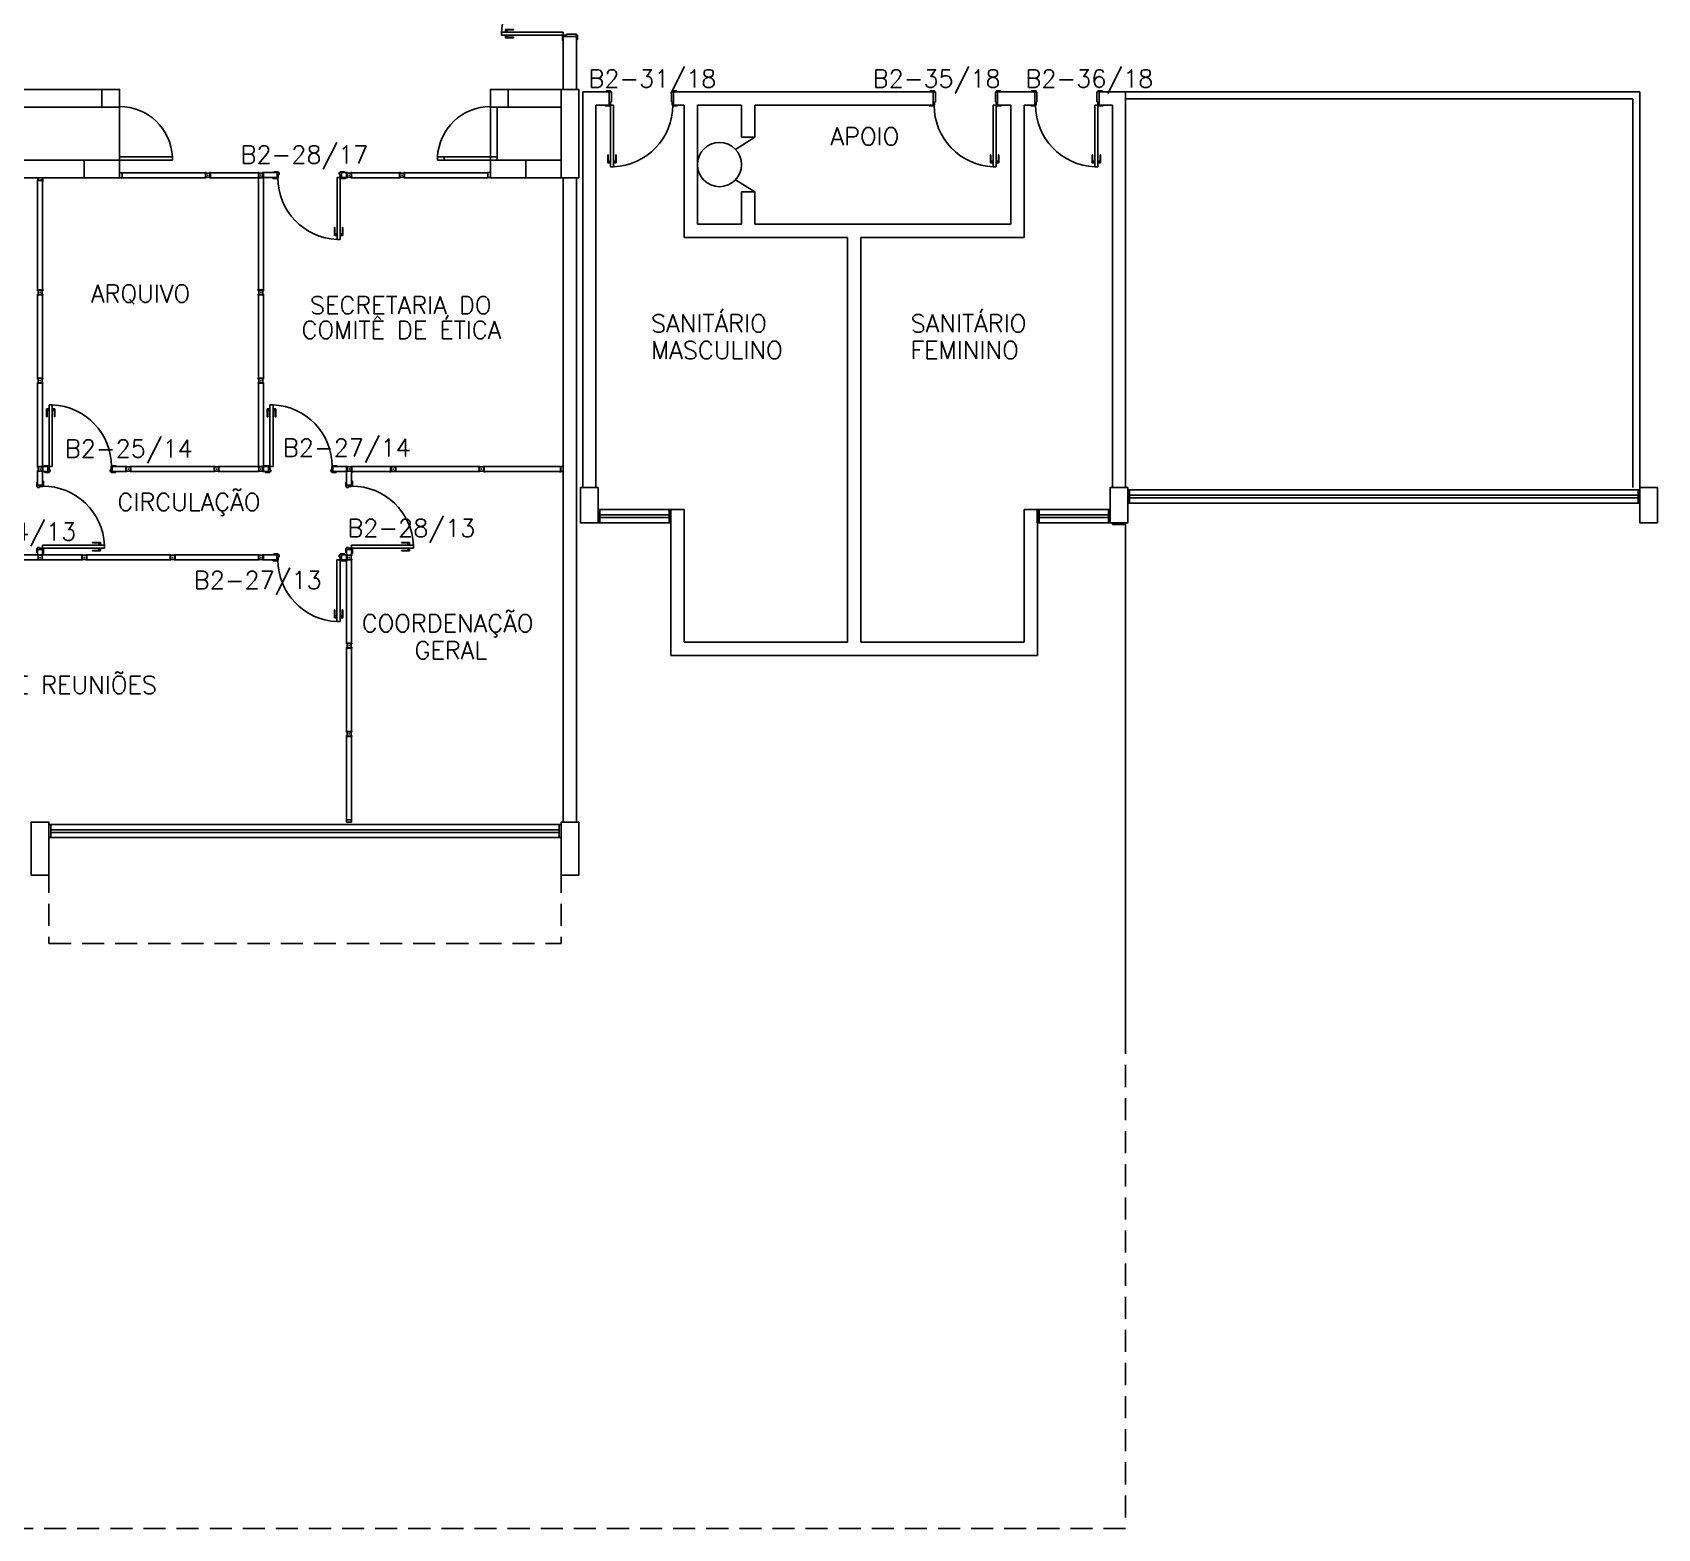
# Model space of a CAD drawing. Header units: millimetres. Extents: x 2090 to 2270, y 1357 to 1514.
# Drawn here: x 2116.79 to 2135.2, y 1417.51 to 1434.45 of the extents above; entities that cross this region are included whole.
import ezdxf

# ---------------------------------------------------------------- set-up
doc = ezdxf.new("R2010")
doc.units = ezdxf.units.MM
doc.linetypes.add('HIDDEN', pattern=[0.375, 0.25, -0.125])
for name, color, linetype in [('ALV', 2, 'Continuous'), ('DIV', 2, 'Continuous'), ('DIV2', 2, 'Continuous'), ('ENDEREÇO', 2, 'Continuous'), ('ESTR', 3, 'Continuous'), ('JANELA', 1, 'Continuous'), ('MACANETA', 2, 'Continuous'), ('MARCO', 3, 'Continuous'), ('PORTA', 2, 'Continuous'), ('PROJ', 1, 'HIDDEN'), ('TEXTO', 2, 'Continuous')]:
    doc.layers.add(name, color=color, linetype=linetype)
doc.styles.add('UNB1-100', font='simplex.shx', dxfattribs={"height": 0.2})

# ---------------------------------------------------------------- blocks, each defined once
blk = doc.blocks.new('DOOR70')
at = {"layer": 'MACANETA', "color": 1}
for p, q in [((-0.015, -0.565), (-0.01, -0.565)), ((-0.015, -0.655), (-0.015, -0.565)), ((-0.015, -0.655), (0.012, -0.655)), ((-0.01, -0.655), (-0.01, -0.565)), ((-0.01, -0.635), (0.012, -0.635)), ((0.012, -0.663), (0.012, -0.628)), ((0.012, -0.628), (0.015, -0.628)), ((0.012, -0.663), (0.015, -0.663)), ((0.053, -0.628), (0.05, -0.628)), ((0.053, -0.663), (0.05, -0.663)), ((0.053, -0.663), (0.053, -0.628)), ((0.075, -0.635), (0.053, -0.635)), ((0.08, -0.655), (0.053, -0.655)), ((0.08, -0.565), (0.075, -0.565)), ((0.075, -0.655), (0.075, -0.565)), ((0.08, -0.655), (0.08, -0.565))]:
    blk.add_line(p, q, dxfattribs=at)
at = {"layer": 'PORTA'}
for p, q in [((0.015, -0.7), (0.015, 0)), ((0.015, 0), (0.05, 0)), ((0.05, -0.7), (0.05, 0)), ((0.05, -0.7), (0.015, -0.7))]:
    blk.add_line(p, q, dxfattribs=at)
at = {"layer": 'PORTA', "color": 1}
blk.add_arc((0.02, 0), 0.7, 272.4563, 0, dxfattribs=at)
blk = doc.blocks.new('DOOR-70')
at = {"layer": 'MACANETA', "color": 1}
for p, q in [((-0.08, -0.655), (-0.08, -0.565)), ((-0.08, -0.565), (-0.075, -0.565)), ((-0.08, -0.655), (-0.053, -0.655)), ((-0.075, -0.655), (-0.075, -0.565)), ((-0.075, -0.635), (-0.053, -0.635)), ((-0.053, -0.628), (-0.05, -0.628)), ((-0.053, -0.663), (-0.053, -0.628)), ((-0.053, -0.663), (-0.05, -0.663)), ((-0.012, -0.628), (-0.015, -0.628)), ((-0.012, -0.663), (-0.015, -0.663)), ((-0.012, -0.663), (-0.012, -0.628)), ((0.01, -0.635), (-0.012, -0.635)), ((0.015, -0.655), (-0.012, -0.655)), ((0.01, -0.655), (0.01, -0.565)), ((0.015, -0.565), (0.01, -0.565)), ((0.015, -0.655), (0.015, -0.565))]:
    blk.add_line(p, q, dxfattribs=at)
at = {"layer": 'PORTA'}
for p, q in [((-0.05, -0.7), (-0.05, 0)), ((-0.015, 0), (-0.05, 0)), ((-0.015, -0.7), (-0.015, 0)), ((-0.05, -0.7), (-0.015, -0.7))]:
    blk.add_line(p, q, dxfattribs=at)
at = {"layer": 'PORTA', "color": 1}
blk.add_arc((-0.02, 0), 0.7, 180, 267.5437, dxfattribs=at)
blk = doc.blocks.new('MTT')
for p, q in [((-0.029, 0.018), (-0.029, 0.029)), ((-0.019, 0.029), (-0.029, 0.029)), ((-0.024, 0.018), (-0.029, 0.018)), ((-0.024, 0.018), (-0.024, -0.019)), ((-0.019, 0.024), (-0.019, 0.029)), ((-0.019, 0.024), (0.018, 0.024)), ((-0.005, 0), (0.005, 0)), ((0, -0.005), (0, 0.005)), ((0.018, 0.024), (0.018, 0.029)), ((0.018, 0.029), (0.029, 0.029)), ((0.024, 0.018), (0.029, 0.018)), ((0.024, 0.018), (0.024, -0.019)), ((0.029, 0.018), (0.029, 0.029)), ((-0.029, -0.019), (-0.024, -0.019)), ((-0.029, -0.019), (-0.029, -0.029)), ((-0.019, -0.029), (-0.029, -0.029)), ((0.018, -0.024), (-0.019, -0.024)), ((-0.019, -0.024), (-0.019, -0.029)), ((0.018, -0.024), (0.018, -0.029)), ((0.018, -0.029), (0.029, -0.029)), ((0.029, -0.019), (0.024, -0.019)), ((0.029, -0.019), (0.029, -0.029))]:
    blk.add_line(p, q)
blk = doc.blocks.new('DIV10')
for p, q in [((-0.0051, 0), (0.0051, 0)), ((0, -0.0051), (0, 0.0051)), ((0.0285, 0.0285), (0.9715, 0.0285)), ((0.0285, -0.0285), (0.0285, 0.0285)), ((0.9715, -0.0285), (0.9715, 0.0285)), ((0.9949, 0), (1.0051, 0)), ((1, -0.0051), (1, 0.0051)), ((0.0285, -0.0285), (0.9715, -0.0285))]:
    blk.add_line(p, q)
blk = doc.blocks.new('IMTT')
for p, q in [((-0.005, 0), (0.005, 0)), ((0.029, 0.029), (0, 0.029)), ((0, -0.028), (0, 0.029)), ((0.029, -0.028), (0, -0.028))]:
    blk.add_line(p, q)
blk = doc.blocks.new('DIV6')
for p, q in [((0.0051, 0), (-0.0051, 0)), ((0, 0.0051), (0, -0.0051)), ((0.5715, 0.0285), (0.0285, 0.0285)), ((0.0285, 0.0285), (0.0285, -0.0285)), ((0.5715, 0.0285), (0.5715, -0.0285)), ((0.5949, 0), (0.6051, 0)), ((0.6, 0.0051), (0.6, -0.0051)), ((0.5715, -0.0285), (0.0285, -0.0285))]:
    blk.add_line(p, q)
blk = doc.blocks.new('PE10')
at = {"layer": 'DIV'}
for p, q in [((0.005, 0), (-0.005, 0)), ((0, -0.005), (0, 0.005)), ((0.028, -0.029), (0.028, 0.028)), ((0.087, 0.028), (0.028, 0.028)), ((0.043, 0.038), (0.093, 0.038)), ((0.043, 0.028), (0.043, 0.038)), ((0.087, 0.028), (0.087, -0.029)), ((0.087, 0.028), (0.093, 0.028)), ((0.093, 0.038), (0.093, 0.028)), ((0.093, 0.028), (0.102, 0.028)), ((0.102, 0.028), (0.102, -0.007)), ((0.802, 0.028), (0.802, -0.007)), ((0.812, 0.028), (0.802, 0.028)), ((0.812, 0.038), (0.812, 0.028)), ((0.817, 0.028), (0.812, 0.028)), ((0.863, 0.038), (0.812, 0.038)), ((0.971, 0.028), (0.817, 0.028)), ((0.817, 0.028), (0.817, -0.029)), ((0.863, 0.028), (0.863, 0.038)), ((0.971, -0.029), (0.971, 0.028)), ((1.005, 0), (0.995, 0)), ((1, -0.005), (1, 0.005)), ((0.087, -0.029), (0.028, -0.029)), ((0.052, -0.039), (0.052, -0.029)), ((0.102, -0.039), (0.052, -0.039)), ((0.087, -0.029), (0.102, -0.029)), ((0.102, -0.007), (0.112, -0.007)), ((0.102, -0.029), (0.102, -0.039)), ((0.112, -0.029), (0.102, -0.029)), ((0.112, -0.007), (0.112, -0.029)), ((0.792, -0.007), (0.792, -0.029)), ((0.802, -0.007), (0.792, -0.007)), ((0.792, -0.029), (0.802, -0.029)), ((0.817, -0.029), (0.802, -0.029)), ((0.802, -0.029), (0.802, -0.039)), ((0.802, -0.039), (0.852, -0.039)), ((0.971, -0.029), (0.817, -0.029)), ((0.852, -0.039), (0.852, -0.029))]:
    blk.add_line(p, q, dxfattribs=at)
at = {"layer": 'DIV', "xscale": -1, "rotation": 179.9999999948553}
blk.add_blockref('DOOR70', (0.087, 0.028), dxfattribs=at)
blk = doc.blocks.new('PD10')
at = {"layer": 'DIV'}
for p, q in [((-1.005, 0), (-0.995, 0)), ((-1, -0.005), (-1, 0.005)), ((-0.972, -0.029), (-0.972, 0.028)), ((-0.972, 0.028), (-0.817, 0.028)), ((-0.863, 0.038), (-0.813, 0.038)), ((-0.863, 0.028), (-0.863, 0.038)), ((-0.817, 0.028), (-0.813, 0.028)), ((-0.817, 0.028), (-0.817, -0.029)), ((-0.813, 0.038), (-0.813, 0.028)), ((-0.813, 0.028), (-0.803, 0.028)), ((-0.803, 0.028), (-0.803, -0.007)), ((-0.103, 0.028), (-0.103, -0.007)), ((-0.093, 0.028), (-0.103, 0.028)), ((-0.093, 0.038), (-0.093, 0.028)), ((-0.043, 0.038), (-0.093, 0.038)), ((-0.088, 0.028), (-0.093, 0.028)), ((-0.088, 0.028), (-0.029, 0.028)), ((-0.088, 0.028), (-0.088, -0.029)), ((-0.043, 0.028), (-0.043, 0.038)), ((-0.029, -0.029), (-0.029, 0.028)), ((-0.005, 0), (0.005, 0)), ((0, -0.005), (0, 0.005)), ((-0.972, -0.029), (-0.817, -0.029)), ((-0.852, -0.039), (-0.852, -0.029)), ((-0.803, -0.039), (-0.852, -0.039)), ((-0.817, -0.029), (-0.803, -0.029)), ((-0.803, -0.007), (-0.792, -0.007)), ((-0.803, -0.029), (-0.803, -0.039)), ((-0.792, -0.029), (-0.803, -0.029)), ((-0.792, -0.007), (-0.792, -0.029)), ((-0.112, -0.007), (-0.112, -0.029)), ((-0.103, -0.007), (-0.112, -0.007)), ((-0.112, -0.029), (-0.103, -0.029)), ((-0.088, -0.029), (-0.103, -0.029)), ((-0.103, -0.029), (-0.103, -0.039)), ((-0.103, -0.039), (-0.052, -0.039)), ((-0.088, -0.029), (-0.029, -0.029)), ((-0.052, -0.039), (-0.052, -0.029))]:
    blk.add_line(p, q, dxfattribs=at)
at = {"layer": 'DIV', "rotation": 180.0000000051447}
blk.add_blockref('DOOR70', (-0.088, 0.028), dxfattribs=at)

msp = doc.modelspace()

# ---------------------------------------------------------------- linework, layer by layer
at = {"layer": 'ALV'}
for p, q in [((2122.80328, 1433.80901), (2122.80328, 1434.40901)), ((2122.80328, 1434.40901), (2122.95328, 1434.40901)), ((2122.95328, 1433.80901), (2122.95328, 1434.40901)), ((2116.17786, 1433.80901), (2117.57786, 1433.80901)), ((2122.17786, 1433.80901), (2122.77786, 1433.80901)), ((2123.02328, 1429.29901), (2123.02328, 1433.78216)), ((2123.02328, 1433.78216), (2123.32328, 1433.78216)), ((2123.32328, 1433.63216), (2123.32328, 1433.78216)), ((2124.05328, 1433.63216), (2124.05328, 1433.78216)), ((2124.05328, 1433.78216), (2126.99328, 1433.78216)), ((2126.99328, 1433.63216), (2126.99328, 1433.78216)), ((2127.72328, 1433.63216), (2127.72328, 1433.78216)), ((2127.72328, 1433.78216), (2128.14328, 1433.78216)), ((2128.14328, 1433.63216), (2128.14328, 1433.78216)), ((2128.87328, 1433.63216), (2128.87328, 1433.78216)), ((2128.87328, 1433.78216), (2129.17328, 1433.78216)), ((2129.17328, 1429.29901), (2129.17328, 1433.78216)), ((2116.17786, 1433.60901), (2117.57786, 1433.60901)), ((2122.17786, 1433.60901), (2122.77786, 1433.60901)), ((2123.17328, 1429.29901), (2123.17328, 1433.63216)), ((2123.17328, 1433.63216), (2123.32328, 1433.63216)), ((2124.05328, 1433.63216), (2124.17328, 1433.63216)), ((2124.17328, 1432.13216), (2124.17328, 1433.63216)), ((2124.32328, 1432.28216), (2124.32328, 1433.63216)), ((2124.32328, 1433.63216), (2124.82328, 1433.63216)), ((2124.82328, 1433.26687), (2124.82328, 1433.63216)), ((2124.97328, 1433.63216), (2126.99328, 1433.63216)), ((2124.97328, 1433.26687), (2124.97328, 1433.63216)), ((2127.72328, 1433.63216), (2127.87328, 1433.63216)), ((2127.87328, 1432.28216), (2127.87328, 1433.63216)), ((2128.02328, 1432.13216), (2128.02328, 1433.63216)), ((2128.02328, 1433.63216), (2128.14328, 1433.63216)), ((2128.87328, 1433.63216), (2129.02328, 1433.63216)), ((2129.02328, 1429.29901), (2129.02328, 1433.63216)), ((2124.97328, 1433.26687), (2124.82328, 1433.26687)), ((2116.37786, 1433.00901), (2117.37786, 1433.00901)), ((2122.37786, 1433.00901), (2122.77786, 1433.00901)), ((2116.37786, 1432.80901), (2116.87377, 1432.80901)), ((2116.87377, 1432.80901), (2117.37786, 1432.80901)), ((2122.37786, 1432.80901), (2122.77786, 1432.80901)), ((2122.80328, 1425.50901), (2122.80328, 1432.80901)), ((2122.95328, 1425.50901), (2122.95328, 1432.80901)), ((2124.82328, 1432.28216), (2124.82328, 1432.64745)), ((2124.97328, 1432.64745), (2124.82328, 1432.64745)), ((2124.97328, 1432.28216), (2124.97328, 1432.64745)), ((2124.32328, 1432.28216), (2124.82328, 1432.28216)), ((2124.97328, 1432.28216), (2127.87328, 1432.28216)), ((2124.17328, 1432.13216), (2126.02371, 1432.13216)), ((2126.02371, 1427.54901), (2126.02371, 1432.13216)), ((2126.17371, 1427.54901), (2126.17371, 1432.13216)), ((2126.17371, 1432.13216), (2128.02328, 1432.13216)), ((2129.19823, 1429.27401), (2129.19811, 1429.27401)), ((2129.19823, 1429.12401), (2129.19823, 1429.27401)), ((2134.99835, 1429.27401), (2134.99823, 1429.27401)), ((2134.99823, 1429.27401), (2134.99823, 1429.12401)), ((2129.19823, 1429.12401), (2129.19811, 1429.12401)), ((2134.99835, 1429.12401), (2134.99823, 1429.12401)), ((2123.19807, 1428.89901), (2123.19807, 1429.04901)), ((2124.02307, 1429.04901), (2124.02307, 1428.89901)), ((2124.02328, 1427.39901), (2124.02328, 1429.04901)), ((2124.02328, 1429.04901), (2124.17328, 1429.04901)), ((2124.17328, 1427.54901), (2124.17328, 1429.04901)), ((2128.02328, 1427.54901), (2128.02328, 1429.04901)), ((2128.02328, 1429.04901), (2128.17307, 1429.04901)), ((2128.17307, 1429.04901), (2128.17307, 1428.89901)), ((2128.17328, 1427.39901), (2128.17328, 1429.04901)), ((2128.99807, 1428.89901), (2128.99807, 1429.04901)), ((2129.17311, 1428.89994), (2129.02311, 1428.89994)), ((2129.17311, 1428.89994), (2129.17311, 1428.90086)), ((2124.17328, 1427.54901), (2126.02371, 1427.54901)), ((2124.17328, 1427.54901), (2126.02371, 1427.54901)), ((2126.17371, 1427.54901), (2128.02328, 1427.54901)), ((2124.02328, 1427.39901), (2128.17328, 1427.39901)), ((2116.97821, 1425.48401), (2116.97821, 1425.33401)), ((2122.77821, 1425.33401), (2122.77821, 1425.48401)), ((2122.77821, 1425.33401), (2122.77821, 1425.33401))]:
    msp.add_line(p, q, dxfattribs=at)
at = {"layer": 'ALV', "color": 2}
for p, q in [((2124.75384, 1433.13008), (2124.97328, 1433.26687)), ((2124.75384, 1432.78425), (2124.97328, 1432.64745))]:
    msp.add_line(p, q, dxfattribs=at)
msp.add_circle((2124.57328, 1432.95716), 0.25, dxfattribs=at)
at = {"layer": 'DIV2'}
for p, q in [((2116.84736, 1432.78051), (2116.85936, 1432.78051)), ((2116.84736, 1432.78051), (2116.84736, 1432.76613)), ((2116.84936, 1432.76613), (2116.84736, 1432.76613)), ((2116.84936, 1431.53951), (2116.84936, 1432.77851)), ((2116.84936, 1432.77851), (2116.90636, 1432.77851)), ((2116.86136, 1432.78551), (2116.85936, 1432.78551)), ((2116.85936, 1432.78551), (2116.85936, 1432.78051)), ((2116.86136, 1432.78551), (2116.86136, 1432.78051)), ((2116.86136, 1432.78051), (2116.89436, 1432.78051)), ((2116.89636, 1432.78551), (2116.89436, 1432.78551)), ((2116.89436, 1432.78551), (2116.89436, 1432.78051)), ((2116.89636, 1432.78551), (2116.89636, 1432.78051)), ((2116.89636, 1432.78051), (2116.90836, 1432.78051)), ((2116.90636, 1431.53951), (2116.90636, 1432.77851)), ((2116.90836, 1432.76613), (2116.90636, 1432.76613)), ((2116.90836, 1432.78051), (2116.90836, 1432.76613)), ((2119.34936, 1431.53951), (2119.34936, 1432.78051)), ((2119.40636, 1431.53951), (2119.40636, 1432.78051)), ((2116.84736, 1431.53751), (2116.84736, 1431.55189)), ((2116.84936, 1431.55189), (2116.84736, 1431.55189)), ((2116.84736, 1431.53751), (2116.85936, 1431.53751)), ((2116.84936, 1431.53951), (2116.90636, 1431.53951)), ((2116.85936, 1431.53251), (2116.85936, 1431.53751)), ((2116.86136, 1431.53251), (2116.85936, 1431.53251)), ((2116.86136, 1431.53251), (2116.86136, 1431.53751)), ((2116.86136, 1431.53751), (2116.89436, 1431.53751)), ((2116.87276, 1431.50901), (2116.88296, 1431.50901)), ((2116.87786, 1431.50391), (2116.87786, 1431.51411)), ((2116.89436, 1431.53251), (2116.89436, 1431.53751)), ((2116.89636, 1431.53251), (2116.89436, 1431.53251)), ((2116.89636, 1431.53251), (2116.89636, 1431.53751)), ((2116.89636, 1431.53751), (2116.90836, 1431.53751)), ((2116.90836, 1431.55189), (2116.90636, 1431.55189)), ((2116.90836, 1431.53751), (2116.90836, 1431.55189)), ((2119.34936, 1431.55189), (2119.34736, 1431.55189)), ((2119.34736, 1431.53751), (2119.34736, 1431.55189)), ((2119.34736, 1431.53751), (2119.35936, 1431.53751)), ((2119.34936, 1431.53951), (2119.40636, 1431.53951)), ((2119.35936, 1431.53251), (2119.35936, 1431.53751)), ((2119.36136, 1431.53251), (2119.35936, 1431.53251)), ((2119.36136, 1431.53751), (2119.39436, 1431.53751)), ((2119.36136, 1431.53251), (2119.36136, 1431.53751)), ((2119.37276, 1431.50901), (2119.38296, 1431.50901)), ((2119.37786, 1431.50391), (2119.37786, 1431.51411)), ((2119.39436, 1431.53251), (2119.39436, 1431.53751)), ((2119.39636, 1431.53251), (2119.39436, 1431.53251)), ((2119.39636, 1431.53751), (2119.40836, 1431.53751)), ((2119.39636, 1431.53251), (2119.39636, 1431.53751)), ((2119.40836, 1431.55189), (2119.40636, 1431.55189)), ((2119.40836, 1431.53751), (2119.40836, 1431.55189)), ((2116.84936, 1429.48051), (2116.84936, 1429.32651)), ((2116.90636, 1429.48051), (2116.90636, 1429.32651)), ((2119.34936, 1429.53751), (2118.90636, 1429.53751)), ((2119.34936, 1429.48051), (2118.90636, 1429.48051)), ((2120.34936, 1429.48051), (2120.34936, 1429.32651)), ((2120.40136, 1429.52751), (2120.40636, 1429.52751)), ((2120.40136, 1429.52751), (2120.40136, 1429.52551)), ((2120.40136, 1429.52551), (2120.40636, 1429.52551)), ((2120.40136, 1429.49251), (2120.40636, 1429.49251)), ((2120.40136, 1429.49251), (2120.40136, 1429.49051)), ((2120.40136, 1429.49051), (2120.40636, 1429.49051)), ((2120.40636, 1429.53951), (2120.42074, 1429.53951)), ((2120.40636, 1429.52751), (2120.40636, 1429.53951)), ((2120.40636, 1429.49251), (2120.40636, 1429.52551)), ((2120.40636, 1429.47851), (2120.40636, 1429.49051)), ((2120.40636, 1429.48051), (2120.40636, 1429.32651)), ((2120.40636, 1429.47851), (2120.42074, 1429.47851)), ((2120.40836, 1429.53751), (2120.84736, 1429.53751)), ((2120.40836, 1429.48051), (2120.40836, 1429.53751)), ((2120.40836, 1429.48051), (2120.84736, 1429.48051)), ((2120.42074, 1429.53951), (2120.42074, 1429.53751)), ((2120.42074, 1429.48051), (2120.42074, 1429.47851)), ((2120.84936, 1429.53951), (2120.83498, 1429.53951)), ((2120.83498, 1429.53951), (2120.83498, 1429.53751)), ((2120.83498, 1429.48051), (2120.83498, 1429.47851)), ((2120.84936, 1429.47851), (2120.83498, 1429.47851)), ((2120.84736, 1429.48051), (2120.84736, 1429.53751)), ((2120.84936, 1429.52751), (2120.84936, 1429.53951)), ((2120.84936, 1429.53751), (2120.84936, 1429.48051)), ((2120.84936, 1429.53751), (2120.90636, 1429.53751)), ((2120.85436, 1429.52751), (2120.84936, 1429.52751)), ((2120.84936, 1429.49251), (2120.84936, 1429.52551)), ((2120.85436, 1429.52551), (2120.84936, 1429.52551)), ((2120.85436, 1429.49251), (2120.84936, 1429.49251)), ((2120.84936, 1429.47851), (2120.84936, 1429.49051)), ((2120.85436, 1429.49051), (2120.84936, 1429.49051)), ((2120.84936, 1429.48051), (2120.90636, 1429.48051)), ((2120.85436, 1429.52751), (2120.85436, 1429.52551)), ((2120.85436, 1429.49251), (2120.85436, 1429.49051)), ((2120.88296, 1429.50901), (2120.87276, 1429.50901)), ((2120.87276, 1429.50901), (2120.88296, 1429.50901)), ((2120.87276, 1429.50901), (2120.88296, 1429.50901)), ((2120.87276, 1429.50901), (2120.88296, 1429.50901)), ((2120.87786, 1429.51411), (2120.87786, 1429.50391)), ((2120.87786, 1429.51411), (2120.87786, 1429.50391)), ((2120.87786, 1429.51411), (2120.87786, 1429.50391)), ((2120.87786, 1429.50391), (2120.87786, 1429.51411)), ((2121.87276, 1429.50901), (2121.88296, 1429.50901)), ((2121.87786, 1429.50391), (2121.87786, 1429.51411)), ((2121.90136, 1429.52751), (2121.90136, 1429.52551)), ((2121.90136, 1429.52751), (2121.90636, 1429.52751)), ((2121.90136, 1429.52551), (2121.90636, 1429.52551)), ((2121.90136, 1429.49251), (2121.90136, 1429.49051)), ((2121.90136, 1429.49251), (2121.90636, 1429.49251)), ((2121.90136, 1429.49051), (2121.90636, 1429.49051)), ((2121.90636, 1429.52751), (2121.90636, 1429.53951)), ((2121.90636, 1429.53951), (2121.92074, 1429.53951)), ((2121.90636, 1429.49251), (2121.90636, 1429.52551)), ((2121.90636, 1429.47851), (2121.90636, 1429.49051)), ((2121.90636, 1429.47851), (2121.92074, 1429.47851)), ((2121.90836, 1429.53751), (2122.77225, 1429.53751)), ((2121.90836, 1429.48051), (2121.90836, 1429.53751)), ((2121.90836, 1429.48051), (2122.77225, 1429.48051)), ((2121.92074, 1429.53951), (2121.92074, 1429.53751)), ((2121.92074, 1429.48051), (2121.92074, 1429.47851)), ((2122.75987, 1429.53951), (2122.75987, 1429.53751)), ((2122.77425, 1429.53951), (2122.75987, 1429.53951)), ((2122.75987, 1429.48051), (2122.75987, 1429.47851)), ((2122.77425, 1429.47851), (2122.75987, 1429.47851)), ((2122.77225, 1429.48051), (2122.77225, 1429.53751)), ((2122.77425, 1429.52751), (2122.77425, 1429.53951)), ((2122.77925, 1429.52751), (2122.77425, 1429.52751)), ((2122.77925, 1429.52551), (2122.77425, 1429.52551)), ((2122.77425, 1429.49251), (2122.77425, 1429.52551)), ((2122.77925, 1429.49251), (2122.77425, 1429.49251)), ((2122.77925, 1429.49051), (2122.77425, 1429.49051)), ((2122.77425, 1429.47851), (2122.77425, 1429.49051)), ((2122.77925, 1429.52751), (2122.77925, 1429.52551)), ((2122.77925, 1429.49251), (2122.77925, 1429.49051)), ((2116.83936, 1429.36151), (2116.84936, 1429.36151)), ((2116.83936, 1429.31151), (2116.83936, 1429.36151)), ((2116.84936, 1429.31151), (2116.83936, 1429.31151)), ((2116.84936, 1429.32651), (2116.84936, 1429.31151)), ((2116.90636, 1429.32651), (2116.84936, 1429.32651)), ((2116.84936, 1429.30151), (2116.84936, 1429.31151)), ((2116.87136, 1429.30151), (2116.84936, 1429.30151)), ((2116.87136, 1429.31151), (2116.87136, 1429.30151)), ((2116.90636, 1429.31151), (2116.87136, 1429.31151)), ((2116.90636, 1429.37151), (2116.91636, 1429.37151)), ((2116.90636, 1429.32651), (2116.90636, 1429.32151)), ((2116.90636, 1429.32151), (2116.90636, 1429.31151)), ((2116.91636, 1429.32151), (2116.90636, 1429.32151)), ((2116.91636, 1429.37151), (2116.91636, 1429.32151)), ((2120.33936, 1429.36151), (2120.34936, 1429.36151)), ((2120.33936, 1429.31151), (2120.33936, 1429.36151)), ((2120.34936, 1429.31151), (2120.33936, 1429.31151)), ((2120.34936, 1429.32651), (2120.34936, 1429.31151)), ((2120.40636, 1429.32651), (2120.34936, 1429.32651)), ((2120.34936, 1429.30151), (2120.34936, 1429.31151)), ((2120.37136, 1429.30151), (2120.34936, 1429.30151)), ((2120.37136, 1429.31151), (2120.37136, 1429.30151)), ((2120.40636, 1429.31151), (2120.37136, 1429.31151)), ((2120.40636, 1429.37151), (2120.41636, 1429.37151)), ((2120.40636, 1429.32651), (2120.40636, 1429.32151)), ((2120.40636, 1429.32151), (2120.40636, 1429.31151)), ((2120.41636, 1429.32151), (2120.40636, 1429.32151)), ((2120.41636, 1429.37151), (2120.41636, 1429.32151)), ((2116.83936, 1428.61151), (2116.83936, 1428.56151)), ((2116.84936, 1428.61151), (2116.83936, 1428.61151)), ((2116.83936, 1428.56151), (2116.84936, 1428.56151)), ((2116.84936, 1428.62151), (2116.84936, 1428.61151)), ((2116.87136, 1428.62151), (2116.84936, 1428.62151)), ((2116.84936, 1428.59651), (2116.84936, 1428.61151)), ((2116.84936, 1428.59651), (2116.84936, 1428.53751)), ((2116.90636, 1428.59651), (2116.84936, 1428.59651)), ((2116.87136, 1428.61151), (2116.87136, 1428.62151)), ((2116.90636, 1428.61151), (2116.87136, 1428.61151)), ((2116.90636, 1428.60151), (2116.90636, 1428.61151)), ((2116.90636, 1428.59651), (2116.90636, 1428.60151)), ((2116.91636, 1428.60151), (2116.90636, 1428.60151)), ((2116.90636, 1428.59651), (2116.90636, 1428.53751)), ((2116.90636, 1428.55151), (2116.91636, 1428.55151)), ((2116.91636, 1428.55151), (2116.91636, 1428.60151)), ((2119.40636, 1428.53751), (2119.56036, 1428.53751)), ((2119.40636, 1428.53751), (2119.40636, 1428.48051)), ((2119.52536, 1428.54751), (2119.52536, 1428.53751)), ((2119.57536, 1428.54751), (2119.52536, 1428.54751)), ((2119.56036, 1428.53751), (2119.57536, 1428.53751)), ((2119.56036, 1428.48051), (2119.56036, 1428.53751)), ((2119.57536, 1428.53751), (2119.57536, 1428.54751)), ((2119.58536, 1428.53751), (2119.57536, 1428.53751)), ((2119.58536, 1428.51551), (2119.58536, 1428.53751)), ((2120.26536, 1428.53751), (2120.27536, 1428.53751)), ((2120.26536, 1428.51551), (2120.26536, 1428.53751)), ((2120.27536, 1428.54751), (2120.32536, 1428.54751)), ((2120.27536, 1428.53751), (2120.27536, 1428.54751)), ((2120.29036, 1428.53751), (2120.27536, 1428.53751)), ((2120.29036, 1428.53751), (2120.34936, 1428.53751)), ((2120.29036, 1428.48051), (2120.29036, 1428.53751)), ((2120.32536, 1428.54751), (2120.32536, 1428.53751)), ((2120.33936, 1428.61151), (2120.33936, 1428.56151)), ((2120.34936, 1428.61151), (2120.33936, 1428.61151)), ((2120.33936, 1428.56151), (2120.34936, 1428.56151)), ((2120.34936, 1428.62151), (2120.34936, 1428.61151)), ((2120.37136, 1428.62151), (2120.34936, 1428.62151)), ((2120.34936, 1428.59651), (2120.34936, 1428.61151)), ((2120.34936, 1428.59651), (2120.34936, 1428.53751)), ((2120.40636, 1428.59651), (2120.34936, 1428.59651)), ((2120.34936, 1428.53751), (2120.34936, 1428.48051)), ((2120.37136, 1428.61151), (2120.37136, 1428.62151)), ((2120.40636, 1428.61151), (2120.37136, 1428.61151)), ((2120.40636, 1428.60151), (2120.40636, 1428.61151)), ((2120.40636, 1428.59651), (2120.40636, 1428.60151)), ((2120.41636, 1428.60151), (2120.40636, 1428.60151)), ((2120.40636, 1428.59651), (2120.40636, 1428.53751)), ((2120.40636, 1428.55151), (2120.41636, 1428.55151)), ((2120.41636, 1428.55151), (2120.41636, 1428.60151)), ((2116.87276, 1428.50901), (2116.88296, 1428.50901)), ((2119.38296, 1428.50901), (2119.37276, 1428.50901)), ((2119.37276, 1428.50901), (2119.38296, 1428.50901)), ((2119.37786, 1428.51411), (2119.37786, 1428.50391)), ((2119.37786, 1428.51411), (2119.37786, 1428.50391)), ((2119.40636, 1428.48051), (2119.56036, 1428.48051)), ((2119.51536, 1428.48051), (2119.51536, 1428.47051)), ((2119.51536, 1428.47051), (2119.56536, 1428.47051)), ((2119.56036, 1428.48051), (2119.56536, 1428.48051)), ((2119.56536, 1428.48051), (2119.57536, 1428.48051)), ((2119.56536, 1428.47051), (2119.56536, 1428.48051)), ((2119.57536, 1428.51551), (2119.58536, 1428.51551)), ((2119.57536, 1428.48051), (2119.57536, 1428.51551)), ((2120.27536, 1428.51551), (2120.26536, 1428.51551)), ((2120.27536, 1428.48051), (2120.27536, 1428.51551)), ((2120.28536, 1428.48051), (2120.27536, 1428.48051)), ((2120.29036, 1428.48051), (2120.28536, 1428.48051)), ((2120.28536, 1428.47051), (2120.28536, 1428.48051)), ((2120.33536, 1428.47051), (2120.28536, 1428.47051)), ((2120.29036, 1428.48051), (2120.34936, 1428.48051)), ((2120.33536, 1428.48051), (2120.33536, 1428.47051)), ((2120.37276, 1428.50901), (2120.38296, 1428.50901)), ((2120.38296, 1428.50901), (2120.37276, 1428.50901)), ((2120.37786, 1428.51411), (2120.37786, 1428.50391)), ((2120.37786, 1428.51411), (2120.37786, 1428.50391))]:
    msp.add_line(p, q, dxfattribs=at)
at = {"layer": 'DIV2', "color": 1}
for p, q in [((2122.79765, 1429.50901), (2122.80785, 1429.50901)), ((2122.80275, 1429.50391), (2122.80275, 1429.51411))]:
    msp.add_line(p, q, dxfattribs=at)
at = {"layer": 'ESTR'}
for points in [[(2117.57786, 1433.60901), (2117.57786, 1433.80901), (2117.77786, 1433.80901), (2117.77786, 1433.60901)], [(2122.17786, 1433.60901), (2122.17786, 1433.80901), (2121.97786, 1433.80901), (2121.97786, 1433.60901)], [(2122.77786, 1432.80901), (2122.97786, 1432.80901), (2122.97786, 1433.80901), (2122.77786, 1433.80901)], [(2117.37786, 1432.80901), (2117.37786, 1433.00901), (2117.77786, 1433.00901), (2117.77786, 1432.80901)], [(2122.37786, 1432.80901), (2122.37786, 1433.00901), (2121.97786, 1433.00901), (2121.97786, 1432.80901)], [(2123.19786, 1429.29901), (2122.99786, 1429.29901), (2122.99786, 1428.89901), (2123.19786, 1428.89901)], [(2129.19786, 1429.29901), (2128.99786, 1429.29901), (2128.99786, 1428.89901), (2129.19786, 1428.89901)], [(2135.19786, 1429.29901), (2134.99786, 1429.29901), (2134.99786, 1428.89901), (2135.19786, 1428.89901)], [(2116.97786, 1425.50901), (2116.97786, 1424.90901), (2116.77786, 1424.90901), (2116.77786, 1425.50901)], [(2122.97786, 1425.50901), (2122.97786, 1424.90901), (2122.77786, 1424.90901), (2122.77786, 1425.50901)]]:
    msp.add_lwpolyline(points, close=True, dxfattribs=at)
at = {"layer": 'JANELA', "color": 2}
for p, q in [((2129.17328, 1433.78216), (2134.99835, 1433.78216)), ((2129.17328, 1433.70216), (2134.91835, 1433.70216)), ((2134.91835, 1429.29901), (2134.91835, 1433.70216)), ((2134.99835, 1429.29901), (2134.99835, 1433.78216))]:
    msp.add_line(p, q, dxfattribs=at)
at = {"layer": 'JANELA', "color": 3}
for p, q in [((2129.19823, 1429.27401), (2129.21823, 1429.27401)), ((2129.21823, 1429.27401), (2129.21823, 1429.12401)), ((2134.99823, 1429.27401), (2134.97823, 1429.27401)), ((2134.97823, 1429.27401), (2134.97823, 1429.12401)), ((2129.21823, 1429.12401), (2129.19823, 1429.12401)), ((2134.97823, 1429.12401), (2134.99823, 1429.12401)), ((2129.02311, 1428.87994), (2129.02311, 1428.89994)), ((2129.17311, 1428.89994), (2129.17311, 1428.87994)), ((2129.17311, 1428.87994), (2129.02311, 1428.87994)), ((2116.97821, 1425.48401), (2116.99821, 1425.48401)), ((2116.99821, 1425.48401), (2116.99821, 1425.33401)), ((2122.77821, 1425.48401), (2122.75821, 1425.48401)), ((2122.75821, 1425.48401), (2122.75821, 1425.33401)), ((2116.99821, 1425.33401), (2116.97821, 1425.33401)), ((2122.75821, 1425.33401), (2122.77821, 1425.33401))]:
    msp.add_line(p, q, dxfattribs=at)
at = {"layer": 'JANELA'}
for p, q in [((2134.97823, 1429.27401), (2129.21823, 1429.27401)), ((2134.97823, 1429.21401), (2129.21823, 1429.21401)), ((2134.97823, 1429.18401), (2129.21823, 1429.18401)), ((2134.97823, 1429.12401), (2129.21823, 1429.12401)), ((2123.19786, 1429.04901), (2124.02328, 1429.04901)), ((2123.21807, 1428.98901), (2124.00307, 1428.98901)), ((2123.21807, 1428.95901), (2124.00307, 1428.95901)), ((2128.17328, 1429.04901), (2128.99786, 1429.04901)), ((2128.97807, 1428.98901), (2128.19307, 1428.98901)), ((2128.97807, 1428.95901), (2128.19307, 1428.95901)), ((2123.19786, 1428.89901), (2124.02328, 1428.89901)), ((2128.17328, 1428.89901), (2128.99786, 1428.89901)), ((2129.17311, 1428.87994), (2129.17311, 1423.13401)), ((2116.99821, 1425.48401), (2122.75821, 1425.48401)), ((2116.99821, 1425.42401), (2122.75821, 1425.42401)), ((2116.99821, 1425.39401), (2122.75821, 1425.39401)), ((2116.99821, 1425.33401), (2122.75821, 1425.33401))]:
    msp.add_line(p, q, dxfattribs=at)
at = {"layer": 'JANELA', "linetype": 'HIDDEN'}
for p, q in [((2123.21807, 1428.89901), (2123.21807, 1429.04901)), ((2124.00307, 1428.89901), (2124.00307, 1429.04901)), ((2128.19307, 1428.89901), (2128.19307, 1429.04901)), ((2128.97807, 1428.89901), (2128.97807, 1429.04901))]:
    msp.add_line(p, q, dxfattribs=at)
at = {"layer": 'MARCO'}
for p, q in [((2122.80328, 1434.41401), (2122.80328, 1434.42401)), ((2122.80328, 1434.42401), (2122.83828, 1434.42401)), ((2122.83828, 1434.42401), (2122.83828, 1434.43401)), ((2122.83828, 1434.43401), (2122.95328, 1434.43401)), ((2122.95328, 1434.43401), (2122.95328, 1434.42401)), ((2122.95328, 1434.42401), (2122.96328, 1434.42401)), ((2122.95328, 1434.40901), (2122.95328, 1434.42401)), ((2122.96328, 1434.42401), (2122.96328, 1434.37401)), ((2122.79328, 1434.36401), (2122.79328, 1434.41401)), ((2122.79328, 1434.41401), (2122.80328, 1434.41401)), ((2122.80328, 1434.36401), (2122.79328, 1434.36401)), ((2122.80328, 1434.40901), (2122.80328, 1434.41401)), ((2122.96328, 1434.37401), (2122.95328, 1434.37401)), ((2123.33828, 1433.79216), (2123.28828, 1433.79216)), ((2123.28828, 1433.79216), (2123.28828, 1433.78216)), ((2123.32328, 1433.78216), (2123.33828, 1433.78216)), ((2123.33828, 1433.78216), (2123.33828, 1433.79216)), ((2123.34828, 1433.78216), (2123.33828, 1433.78216)), ((2123.34828, 1433.66716), (2123.34828, 1433.78216)), ((2124.02828, 1433.66716), (2124.02828, 1433.78216)), ((2124.02828, 1433.78216), (2124.03828, 1433.78216)), ((2124.03828, 1433.78216), (2124.03828, 1433.79216)), ((2124.03828, 1433.79216), (2124.08828, 1433.79216)), ((2124.05328, 1433.78216), (2124.03828, 1433.78216)), ((2124.08828, 1433.79216), (2124.08828, 1433.78216)), ((2127.00828, 1433.79216), (2126.95828, 1433.79216)), ((2126.95828, 1433.79216), (2126.95828, 1433.78216)), ((2126.99328, 1433.78216), (2127.00828, 1433.78216)), ((2127.00828, 1433.78216), (2127.00828, 1433.79216)), ((2127.01828, 1433.78216), (2127.00828, 1433.78216)), ((2127.01828, 1433.66716), (2127.01828, 1433.78216)), ((2127.69828, 1433.66716), (2127.69828, 1433.78216)), ((2127.69828, 1433.78216), (2127.70828, 1433.78216)), ((2127.70828, 1433.78216), (2127.70828, 1433.79216)), ((2127.70828, 1433.79216), (2127.75828, 1433.79216)), ((2127.72328, 1433.78216), (2127.70828, 1433.78216)), ((2127.75828, 1433.79216), (2127.75828, 1433.78216)), ((2128.15828, 1433.79216), (2128.10828, 1433.79216)), ((2128.10828, 1433.79216), (2128.10828, 1433.78216)), ((2128.14328, 1433.78216), (2128.15828, 1433.78216)), ((2128.15828, 1433.78216), (2128.15828, 1433.79216)), ((2128.16828, 1433.78216), (2128.15828, 1433.78216)), ((2128.16828, 1433.66716), (2128.16828, 1433.78216)), ((2128.84828, 1433.66716), (2128.84828, 1433.78216)), ((2128.84828, 1433.78216), (2128.85828, 1433.78216)), ((2128.85828, 1433.78216), (2128.85828, 1433.79216)), ((2128.85828, 1433.79216), (2128.90828, 1433.79216)), ((2128.87328, 1433.78216), (2128.85828, 1433.78216)), ((2128.90828, 1433.79216), (2128.90828, 1433.78216)), ((2123.27828, 1433.63216), (2123.27828, 1433.62216)), ((2123.27828, 1433.62216), (2123.32828, 1433.62216)), ((2123.32328, 1433.63216), (2123.32828, 1433.63216)), ((2123.32828, 1433.62216), (2123.32828, 1433.63216)), ((2123.32828, 1433.63216), (2123.33828, 1433.63216)), ((2123.33828, 1433.63216), (2123.33828, 1433.66716)), ((2123.33828, 1433.66716), (2123.34828, 1433.66716)), ((2124.03828, 1433.66716), (2124.02828, 1433.66716)), ((2124.03828, 1433.63216), (2124.03828, 1433.66716)), ((2124.04828, 1433.63216), (2124.03828, 1433.63216)), ((2124.04828, 1433.62216), (2124.04828, 1433.63216)), ((2124.05328, 1433.63216), (2124.04828, 1433.63216)), ((2124.09828, 1433.62216), (2124.04828, 1433.62216)), ((2124.09828, 1433.63216), (2124.09828, 1433.62216)), ((2126.94828, 1433.63216), (2126.94828, 1433.62216)), ((2126.94828, 1433.62216), (2126.99828, 1433.62216)), ((2126.99328, 1433.63216), (2126.99828, 1433.63216)), ((2126.99828, 1433.62216), (2126.99828, 1433.63216)), ((2126.99828, 1433.63216), (2127.00828, 1433.63216)), ((2127.00828, 1433.63216), (2127.00828, 1433.66716)), ((2127.00828, 1433.66716), (2127.01828, 1433.66716)), ((2127.70828, 1433.66716), (2127.69828, 1433.66716)), ((2127.70828, 1433.63216), (2127.70828, 1433.66716)), ((2127.71828, 1433.63216), (2127.70828, 1433.63216)), ((2127.71828, 1433.62216), (2127.71828, 1433.63216)), ((2127.72328, 1433.63216), (2127.71828, 1433.63216)), ((2127.76828, 1433.62216), (2127.71828, 1433.62216)), ((2127.76828, 1433.63216), (2127.76828, 1433.62216)), ((2128.09828, 1433.63216), (2128.09828, 1433.62216)), ((2128.09828, 1433.62216), (2128.14828, 1433.62216)), ((2128.14328, 1433.63216), (2128.14828, 1433.63216)), ((2128.14828, 1433.62216), (2128.14828, 1433.63216)), ((2128.14828, 1433.63216), (2128.15828, 1433.63216)), ((2128.15828, 1433.63216), (2128.15828, 1433.66716)), ((2128.15828, 1433.66716), (2128.16828, 1433.66716)), ((2128.85828, 1433.66716), (2128.84828, 1433.66716)), ((2128.85828, 1433.63216), (2128.85828, 1433.66716)), ((2128.86828, 1433.63216), (2128.85828, 1433.63216)), ((2128.86828, 1433.62216), (2128.86828, 1433.63216)), ((2128.87328, 1433.63216), (2128.86828, 1433.63216)), ((2128.91828, 1433.62216), (2128.86828, 1433.62216)), ((2128.91828, 1433.63216), (2128.91828, 1433.62216))]:
    msp.add_line(p, q, dxfattribs=at)
at = {"layer": 'PORTA', "color": 2}
for p, q in [((2117.77786, 1433.60901), (2117.77786, 1433.00901)), ((2121.97786, 1433.60901), (2121.97786, 1433.00901)), ((2122.05598, 1433.60901), (2122.05598, 1433.00901)), ((2122.05598, 1433.60901), (2122.05598, 1433.00901))]:
    msp.add_line(p, q, dxfattribs=at)
at = {"layer": 'PORTA'}
for p, q in [((2118.37787, 1433.04401), (2117.77786, 1433.04401)), ((2117.77786, 1433.00901), (2117.77786, 1433.04401)), ((2118.37787, 1433.00901), (2117.77786, 1433.00901)), ((2118.37787, 1433.04401), (2118.37787, 1433.00901)), ((2121.37785, 1433.04401), (2121.37785, 1433.00901)), ((2121.37785, 1433.04401), (2121.97786, 1433.04401)), ((2121.37785, 1433.00901), (2121.97786, 1433.00901)), ((2121.45597, 1433.04401), (2122.05598, 1433.04401)), ((2121.45597, 1433.04401), (2122.05598, 1433.04401)), ((2121.45597, 1433.04401), (2121.45597, 1433.00901)), ((2121.45597, 1433.04401), (2121.45597, 1433.00901)), ((2121.45597, 1433.00901), (2122.05598, 1433.00901)), ((2121.45597, 1433.00901), (2122.05598, 1433.00901)), ((2121.97786, 1433.00901), (2121.97786, 1433.04401)), ((2122.05598, 1433.00901), (2122.05598, 1433.04401)), ((2122.05598, 1433.00901), (2122.05598, 1433.04401))]:
    msp.add_line(p, q, dxfattribs=at)
at = {"layer": 'PORTA', "color": 1}
for centre, start, end in [((2117.77786, 1433.01401), 2.865991, 90), ((2121.97786, 1433.01401), 90, 177.134009)]:
    msp.add_arc(centre, 0.60001, start, end, dxfattribs=at)
at = {"layer": 'PROJ'}
for p, q in [((2116.97821, 1425.33401), (2116.97821, 1424.13401)), ((2122.77821, 1425.33401), (2122.77821, 1424.13401)), ((2116.97821, 1424.13401), (2122.77821, 1424.13401)), ((2129.17311, 1423.13401), (2129.17311, 1417.50901)), ((2129.17311, 1417.50901), (2098.99835, 1417.50901))]:
    msp.add_line(p, q, dxfattribs=at)

# ---------------------------------------------------------------- block references
at = {"layer": 'DIV'}
for name, p, rotation in [('PE10', (2120.37786, 1432.83751), 180), ('DOOR70', (2116.90636, 1428.59651), 90.00000000514466), ('DOOR70', (2120.40636, 1428.59651), 90.00000000514466)]:
    msp.add_blockref(name, p, dxfattribs=dict(at, rotation=rotation))
at = {"layer": 'DIV', "xscale": -1}
for p in [(2116.87786, 1429.50901), (2119.37786, 1429.50901)]:
    msp.add_blockref('PD10', p, dxfattribs=at)
at = {"layer": 'DIV', "xscale": -1, "rotation": 359.9999999948553}
msp.add_blockref('DOOR70', (2120.29036, 1428.48051), dxfattribs=at)
at = {"layer": 'DIV2', "color": 1}
for name, p, rotation in [('IMTT', (2116.87786, 1432.80901), 270), ('DIV10', (2118.77786, 1432.83751), 180), ('DIV6', (2120.97786, 1432.83751), 180), ('IMTT', (2120.37786, 1425.50901), 90)]:
    msp.add_blockref(name, p, dxfattribs=dict(at, rotation=rotation))
at = {"layer": 'DIV2', "color": 1, "xscale": -1}
for name, p, rotation in [('IMTT', (2117.77786, 1432.83751), 180), ('MTT', (2118.77786, 1432.83751), 180), ('MTT', (2120.37786, 1432.83751), 180), ('MTT', (2120.97786, 1432.83751), 180), ('MTT', (2116.87786, 1430.50901), 180), ('DIV10', (2116.87786, 1429.50901), 270), ('MTT', (2119.37786, 1430.50901), 180), ('DIV10', (2119.37786, 1429.50901), 270), ('MTT', (2117.87786, 1429.50901), 180), ('DIV10', (2117.87786, 1429.50901), 180), ('MTT', (2118.87786, 1429.50901), 180), ('MTT', (2119.37786, 1429.50901), 180), ('DIV10', (2116.37786, 1428.50901), 180), ('MTT', (2117.37786, 1428.50901), 180), ('DIV10', (2117.37786, 1428.50901), 180), ('MTT', (2118.37786, 1428.50901), 180), ('DIV10', (2118.37786, 1428.50901), 180), ('DIV10', (2120.37786, 1427.50901), 270), ('MTT', (2120.37786, 1427.50901), 180), ('DIV10', (2120.37786, 1426.50901), 270), ('MTT', (2120.37786, 1426.50901), 180), ('DIV10', (2120.37786, 1425.50901), 270)]:
    msp.add_blockref(name, p, dxfattribs=dict(at, rotation=rotation))
at = {"layer": 'DIV2', "color": 1}
for name, p in [('DIV6', (2118.77786, 1432.83751)), ('MTT', (2119.37786, 1432.83751))]:
    msp.add_blockref(name, p, dxfattribs=at)
at = {"layer": 'DIV2'}
for p, rotation in [((2119.37786, 1432.80901), 270), ((2122.80275, 1429.50901), 180)]:
    msp.add_blockref('IMTT', p, dxfattribs=dict(at, rotation=rotation))
at = {"layer": 'DIV2', "color": 1, "xscale": -1}
for name in ['DIV10', 'IMTT']:
    msp.add_blockref(name, (2121.97786, 1432.83751), dxfattribs=at)
at = {"layer": 'DIV2', "xscale": -1}
for name, p, rotation in [('MTT', (2116.87786, 1431.50901), 180), ('MTT', (2116.87786, 1431.50901), 180), ('DIV10', (2116.87786, 1430.50901), 270), ('MTT', (2119.37786, 1431.50901), 180), ('MTT', (2119.37786, 1431.50901), 180), ('DIV10', (2119.37786, 1430.50901), 270), ('MTT', (2116.87786, 1429.50901), 180), ('MTT', (2120.37786, 1429.50901), 180), ('MTT', (2120.87786, 1429.50901), 180), ('DIV10', (2120.87786, 1429.50901), 180), ('MTT', (2121.87786, 1429.50901), 180), ('MTT', (2116.87786, 1428.50901), 180), ('MTT', (2119.37786, 1428.50901), 180), ('MTT', (2120.37786, 1428.50901), 180), ('MTT', (2120.37786, 1428.50901), 180)]:
    msp.add_blockref(name, p, dxfattribs=dict(at, rotation=rotation))
at = {"layer": 'DIV2'}
msp.add_blockref('MTT', (2120.87786, 1429.50901), dxfattribs=at)
at = {"layer": 'PORTA', "xscale": -1, "rotation": 269.9999999974276}
msp.add_blockref('DOOR70', (2122.80328, 1434.40901), dxfattribs=at)
at = {"layer": 'PORTA', "rotation": 1.028920948442646e-08}
msp.add_blockref('DOOR70', (2123.32328, 1433.63216), dxfattribs=at)
at = {"layer": 'PORTA'}
for p in [(2127.72328, 1433.63216), (2128.87328, 1433.63216)]:
    msp.add_blockref('DOOR-70', p, dxfattribs=at)

# ---------------------------------------------------------------- texts
at = {"layer": 'ENDEREÇO', "style": 'UNB1-100'}
for s, p in [('B2-31/18', (2123.08835, 1433.83092)), ('B2-35/18', (2126.30835, 1433.83092)), ('B2-36/18', (2128.03835, 1433.83092)), ('B2-28/17', (2119.14835, 1432.97092)), ('B2-25/14', (2117.15835, 1429.64092)), ('B2-27/14', (2119.62835, 1429.65092)), ('B2-24/13', (2115.83835, 1428.70092)), ('B2-28/13', (2120.35835, 1428.74092)), ('B2-27/13', (2118.61835, 1428.15092))]:
    msp.add_text(s, height=0.2, dxfattribs=at).set_placement(p)
at = {"layer": 'TEXTO', "style": 'UNB1-100'}
for s, p in [('APOIO', (2125.83003, 1433.17635)), ('ARQUIVO', (2117.45396, 1431.39627)), ('SECRETARIA DO', (2119.934, 1431.26531)), ('SANITÁRIO', (2123.79755, 1431.05875)), ('SANITÁRIO', (2126.73749, 1431.05875)), ('COMITÊ DE ÉTICA', (2119.83961, 1430.9845)), ('MASCULINO', (2123.79755, 1430.75631)), ('FEMININO', (2126.73749, 1430.75631)), ('CIRCULAÇÃO', (2117.75363, 1429.03579)), ('COORDENAÇÃO', (2120.52063, 1427.66179)), ('GERAL', (2121.1195, 1427.35667)), ('SALA DE REUNIÕES', (2115.64743, 1426.96451))]:
    msp.add_text(s, height=0.2, dxfattribs=at).set_placement(p)

doc.saveas('drawing.dxf')
